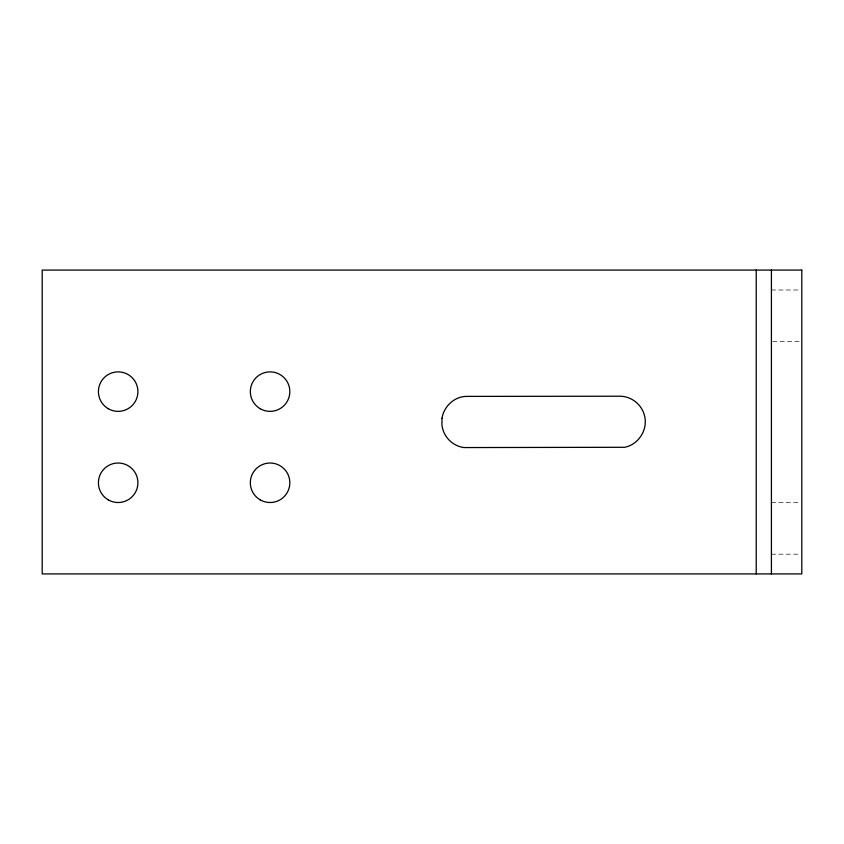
<?xml version="1.0" encoding="UTF-8"?>
<svg xmlns="http://www.w3.org/2000/svg" width="844" height="844" viewBox="0 0 844 844"><rect width="100%" height="100%" fill="white"/><g stroke="black" fill="none" stroke-linecap="round" stroke-linejoin="round"><path stroke-width="0.63" stroke-dasharray="4.22 3.17" d="M771.416 289.998L800.534 289.998M772.682 341.314L800.534 341.314M771.416 502.518L800.534 502.518M771.416 554.17L800.534 554.17"/><path stroke-width="1.27" d="M771.416 270.08L771.416 573.92M756.224 270.08L756.224 573.92M442.013 418.297L441.929 425.038A25.826 25.826 0 0 0 463.873 447.563L624.75 447.288C638.296 444.556 647.675 430.261 644.784 416.746A25.826 25.826 0 0 0 620.973 396.216L467.576 396.395C455.095 395.857 443.807 406.101 442.013 418.297M801.8 270.08L42.2 270.08L42.2 573.92L801.8 573.92L801.8 270.08M108.285 408.718A19.75 19.75 0 0 0 137.91 391.616A19.75 19.75 0 0 0 108.285 374.514A19.75 19.75 0 0 0 108.285 408.718M108.285 499.87A19.75 19.75 0 0 0 137.91 482.768A19.75 19.75 0 0 0 108.285 465.666A19.75 19.75 0 0 0 108.285 499.87M260.205 408.718A19.75 19.75 0 0 0 289.83 391.616A19.75 19.75 0 0 0 260.205 374.514A19.75 19.75 0 0 0 260.205 408.718M260.205 499.87A19.75 19.75 0 0 0 289.83 482.768A19.75 19.75 0 0 0 260.205 465.666A19.75 19.75 0 0 0 260.205 499.87"/></g></svg>
